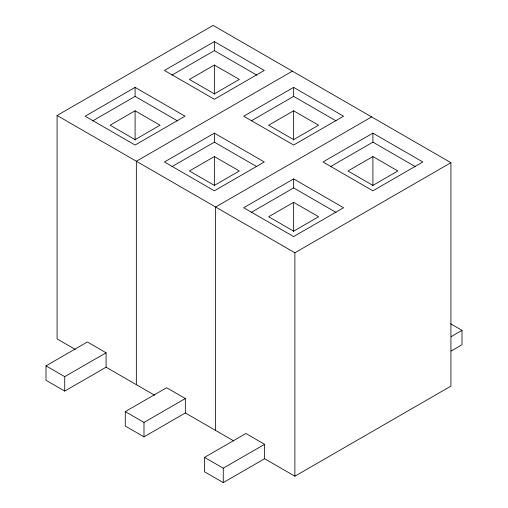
<?xml version="1.0" encoding="UTF-8"?>
<svg xmlns="http://www.w3.org/2000/svg" width="508" height="508" viewBox="0 0 508 508"><rect width="100%" height="100%" fill="white"/><g stroke="black" fill="none" stroke-linecap="round" stroke-linejoin="round"><path stroke-width="0.76" d="M75.241 349.396L57.08 338.912L57.08 115.487L213.119 25.4L450.92 162.693L450.92 386.118L294.881 476.206L264.611 458.724L223.26 482.6L204.534 471.792L204.534 457.378L245.885 433.502L264.611 444.31L264.611 458.724M135.096 87.382L85.166 116.211L135.096 145.034L185.033 116.211L135.096 87.382L135.096 96.387L92.691 120.872M214.363 41.618L164.433 70.447L214.363 99.27L264.3 70.447L214.363 41.618L214.363 50.622L171.958 75.108M135.096 110.801L110.134 125.216L135.096 139.63L160.064 125.216L135.096 110.801L135.096 140.075M214.363 65.037L189.401 79.451L214.363 93.866L239.331 79.451L214.363 65.037L214.363 94.31M292.386 71.164L136.347 161.252L136.347 384.677M214.363 133.147L164.433 161.976L214.363 190.805L264.3 161.976L214.363 133.147L214.363 142.151L171.958 166.637M293.637 87.382L243.7 116.211L293.637 145.034L343.567 116.211L293.637 87.382L293.637 96.387L336.042 120.872M251.225 120.872L293.637 96.387M214.363 156.566L189.401 170.98L214.363 185.395L239.331 170.98L214.363 156.566L214.363 185.845M293.637 110.801L268.668 125.216L293.637 139.63L318.599 125.216L293.637 110.801L293.637 140.075M371.653 116.929L215.614 207.016L215.614 430.441M293.637 178.911L243.7 207.74L293.637 236.569L343.567 207.74L293.637 178.911L293.637 187.922L251.225 212.401M372.904 133.147L322.967 161.976L372.904 190.805L422.834 161.976L372.904 133.147L372.904 142.151L330.492 166.637M293.637 202.33L268.668 216.745L293.637 231.159L318.599 216.745L293.637 202.33L293.637 231.61M372.904 156.566L347.936 170.98L372.904 185.395L397.866 170.98L372.904 156.566L372.904 185.845M106.077 367.195L64.726 391.071L45.999 380.257L45.999 365.843L87.351 341.973L106.077 352.781L106.077 367.195L154.508 395.16M45.999 365.843L64.726 376.657L106.077 352.781M57.08 115.487L294.881 252.781L450.92 162.693M185.344 412.96L143.993 436.836L125.266 426.028L125.266 411.613L166.618 387.737L185.344 398.545L185.344 412.96L233.775 440.925M125.266 411.613L143.993 422.421L185.344 398.545M204.534 457.378L223.26 468.185L264.611 444.31M451.155 336.614L462.001 330.352L462.001 344.767L451.155 351.028M214.363 50.622L256.775 75.108M372.904 142.151L415.309 166.637M135.096 96.387L177.508 120.872M214.363 142.151L256.775 166.637M293.637 187.922L336.042 212.401M450.628 323.786L462.001 330.352M294.881 252.781L294.881 476.206M223.26 468.185L223.26 482.6M143.993 422.421L143.993 436.836M64.726 376.657L64.726 391.071"/></g></svg>
